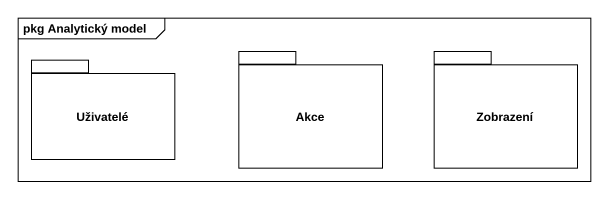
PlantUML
@startuml
mainframe pkg Analytický model
package Uživatelé {
}
package Akce {
}
package Zobrazení {
}
@enduml
